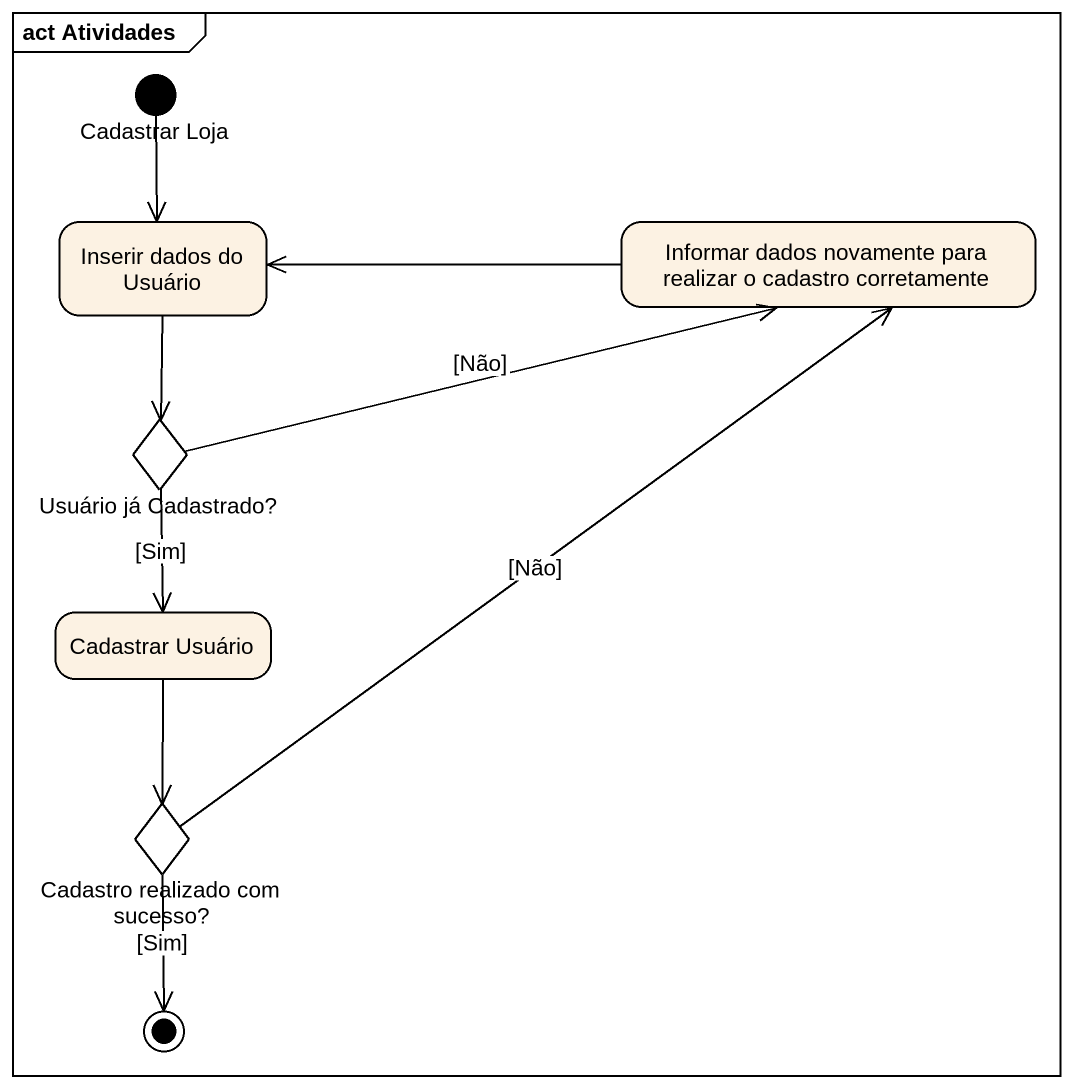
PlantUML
@startuml
mainframe act Atividades
hide empty description
state "Cadastrar Loja" as Cadastrar_Loja <<start>>
state "Inserir dados do Usuário" as Inserir_dados_do_Usuário
state "Informar dados novamente para realizar o cadastro corretamente" as Informar_dados_novamente
state "Usuário já Cadastrado?" as Usuário_já_Cadastrado <<choice>>
state "Cadastrar Usuário" as Cadastrar_Usuário
state "Cadastro realizado com sucesso?" as Cadastro_realizado_com <<choice>>
Cadastrar_Loja --> Inserir_dados_do_Usuário
Inserir_dados_do_Usuário --> Usuário_já_Cadastrado
Informar_dados_novamente -left-> Inserir_dados_do_Usuário
Usuário_já_Cadastrado -right-> Informar_dados_novamente : [Não]
Usuário_já_Cadastrado --> Cadastrar_Usuário : [Sim]
Cadastrar_Usuário --> Cadastro_realizado_com
Cadastro_realizado_com -up-> Informar_dados_novamente : [Não]
Cadastro_realizado_com --> [*] : [Sim]
@enduml
